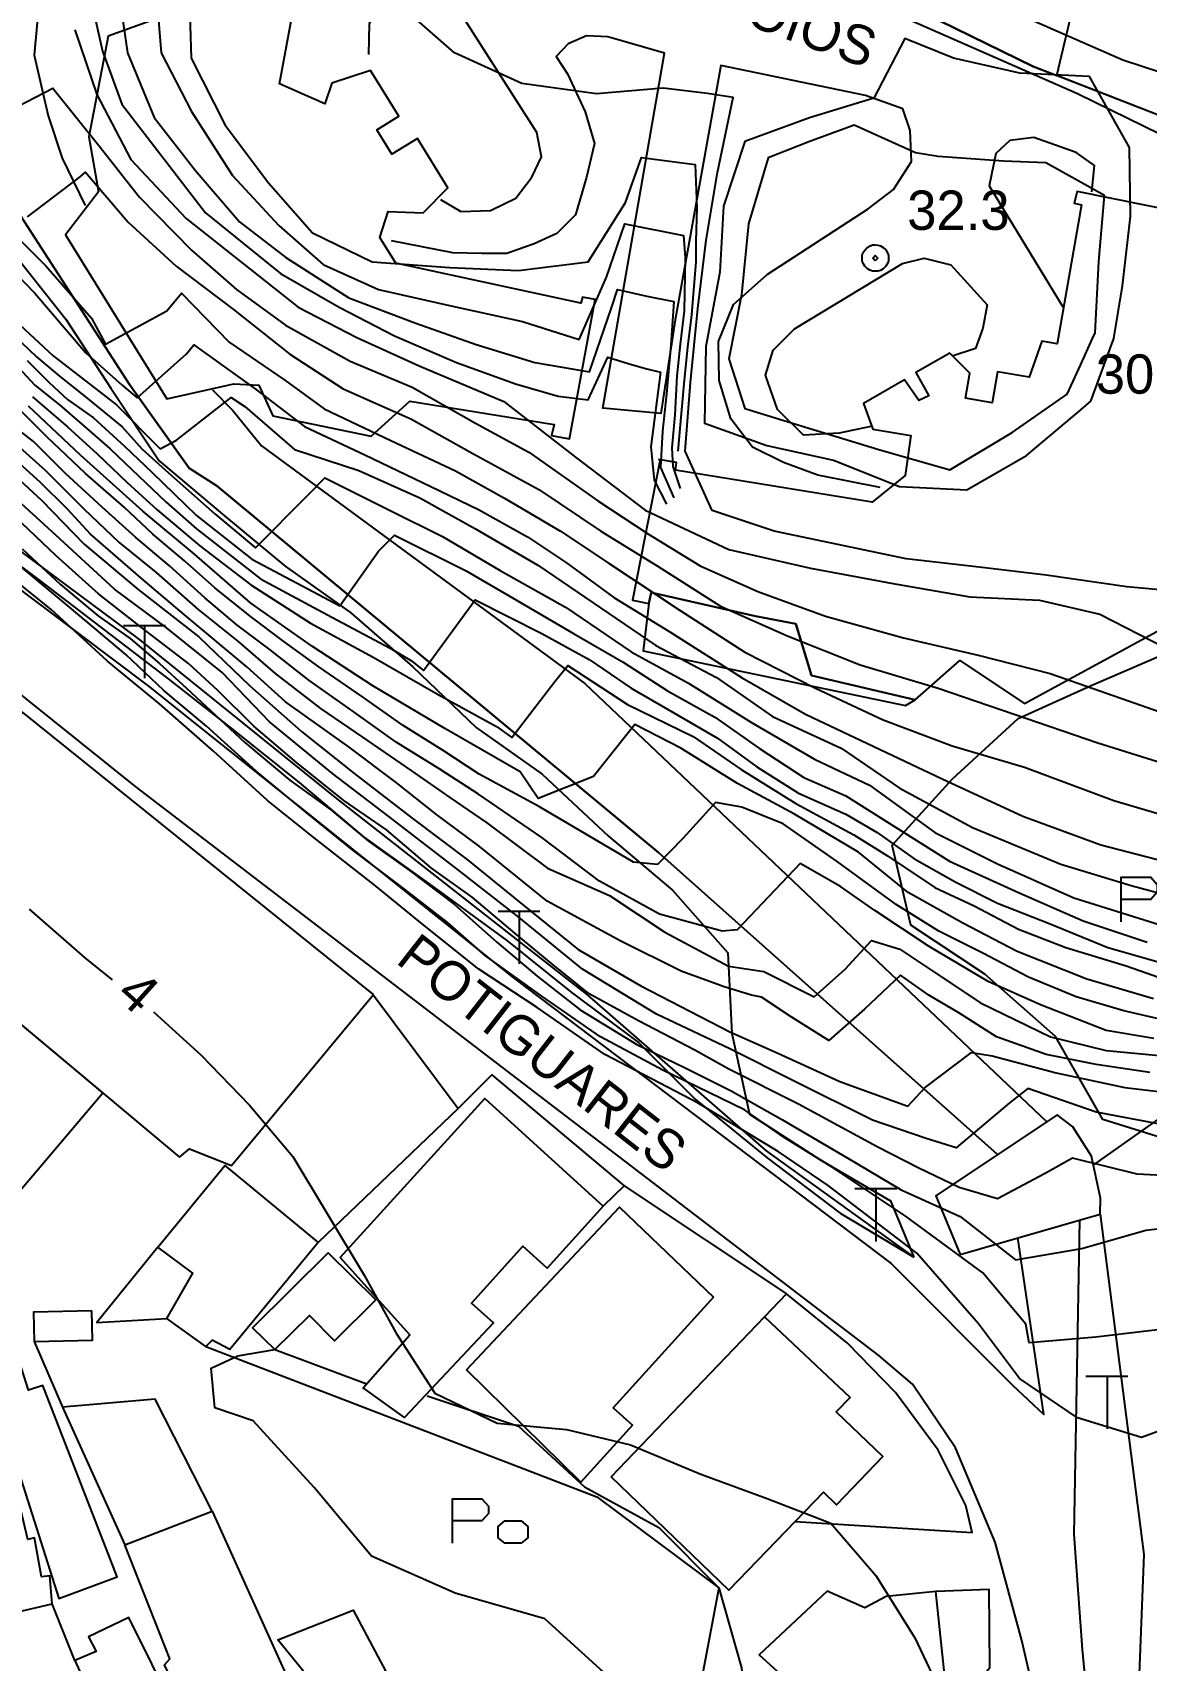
# Model space of a CAD drawing. Extents: x 555347 to 556479, y 8560498 to 8561653.
# Drawn here: x 555504.6 to 555589.6, y 8561461.5 to 8561585.8 of the extents above; entities that cross this region are included whole.
import ezdxf

# ---------------------------------------------------------------- set-up
doc = ezdxf.new("R2010")
doc.units = 0
doc.header["$MEASUREMENT"] = 0
for name, color, linetype in [('10', 24, 'CONTINUOUS'), ('12', 3, 'CONTINUOUS'), ('30', 2, 'CONTINUOUS'), ('31', 255, 'CONTINUOUS'), ('37', 255, 'CONTINUOUS'), ('38', 255, 'CONTINUOUS'), ('4', 255, 'CONTINUOUS'), ('42', 255, 'CONTINUOUS'), ('43', 212, 'CONTINUOUS'), ('5', 1, 'CONTINUOUS'), ('50', 255, 'CONTINUOUS'), ('6', 2, 'CONTINUOUS'), ('7', 42, 'CONTINUOUS')]:
    doc.layers.add(name, color=color, linetype=linetype)

# ---------------------------------------------------------------- blocks, each defined once
blk = doc.blocks.new('COD007', base_point=(556370.32, 8561240.38))
at = {"layer": '4'}
for points in [[(556370.316, 8561241.3956), (556370.5168, 8561241.3792), (556370.7156, 8561241.318), (556370.9212, 8561241.2012), (556371.1236, 8561241.0072), (556371.2452, 8561240.7848), (556371.3152, 8561240.5864), (556371.3332, 8561240.3828), (556371.314, 8561240.188), (556371.2436, 8561239.9836), (556371.1232, 8561239.7764), (556370.9232, 8561239.5776), (556370.718, 8561239.4492), (556370.5176, 8561239.396), (556370.3128, 8561239.3792), (556370.108, 8561239.3984), (556369.9132, 8561239.4596), (556369.7048, 8561239.5812), (556369.5112, 8561239.7812), (556369.3808, 8561239.9844), (556369.3248, 8561240.184), (556369.3128, 8561240.386), (556369.3268, 8561240.5876), (556369.38, 8561240.79), (556369.5116, 8561240.9964), (556369.7064, 8561241.1968), (556369.9148, 8561241.3292), (556370.1204, 8561241.3896)], [(556370.32, 8561240.18), (556370.12, 8561240.38), (556370.32, 8561240.58), (556370.52, 8561240.38)]]:
    blk.add_lwpolyline(points, close=True, dxfattribs=at)
blk = doc.blocks.new('COD145', base_point=(556073.85, 8561331.96))
at = {"layer": '30'}
blk.add_lwpolyline([(556070.85, 8561330.26), (556070.85, 8561333.66), (556073.1, 8561333.66), (556073.6, 8561333.093333), (556073.6, 8561332.526667), (556073.1, 8561331.96), (556070.85, 8561331.96)], dxfattribs=at)
blk.add_lwpolyline([(556076.094992, 8561330.257162), (556074.844992, 8561330.257162), (556074.344992, 8561330.682162), (556074.344992, 8561331.532162), (556074.844992, 8561331.957162), (556076.094992, 8561331.957162), (556076.594992, 8561331.532162), (556076.594992, 8561330.682162)], close=True, dxfattribs=at)
blk = doc.blocks.new('COD013', base_point=(555984.05, 8561208.14))
at = {"layer": '50'}
for p, q in [((555985.645993, 8561212.14), (555982.445993, 8561212.14)), ((555984.0524, 8561212.1364), (555984.0524, 8561208.1444))]:
    blk.add_line(p, q, dxfattribs=at)

msp = doc.modelspace()

# ---------------------------------------------------------------- linework, layer by layer
at = {"layer": '10'}
msp.add_lwpolyline([(555456.72, 8561613.05), (555456.57, 8561599.57), (555457.76, 8561584.79), (555460.47, 8561580.02), (555465.53, 8561575.99), (555474.65, 8561568.73), (555482.83, 8561561.78), (555496.38, 8561551.59), (555512.71, 8561539.48), (555527.68, 8561527.39), (555546.88, 8561512.36), (555560.56, 8561500.42), (555571.82, 8561492.31)], dxfattribs=at)
for points in [[(555596.92, 8561576.93, 33.88), (555580.93, 8561583.17, 33.1), (555560.75, 8561593.05, 32.08), (555563.9, 8561601.85, 30.43), (555560.75, 8561593.05, 32.08), (555541.39, 8561601.09, 31.21), (555518.58, 8561606.37, 29.21), (555515.13, 8561606.7, 29.21), (555505.79, 8561607.12, 28.76), (555501.56, 8561604.68, 28.76), (555482.39, 8561609.08, 27.21), (555476.66, 8561610.16, 26.81), (555475.45, 8561611.16, 26.49), (555474.53, 8561612.98, 26.16), (555473.66, 8561616.38, 25.86), (555473.32, 8561618.73, 25.86)], [(555624.22, 8561584.71, 33), (555603.34, 8561574.59, 34.6), (555601.54, 8561546.01, 34.45), (555607.23, 8561514.71, 23.32), (555585.51, 8561499.35, 12.36)], [(555530.54, 8561512.42, 12.2), (555537.06, 8561503.67, 8.77), (555526.39, 8561493.44, 10)], [(555537.06, 8561503.67, 8.77), (555539.63, 8561506.23, 8.09), (555549.72, 8561497.75, 8.09), (555548.13, 8561496.22, 9.67)], [(555549.72, 8561497.75, 8.09), (555562.1, 8561489.51, 6.41)], [(555586.02, 8561495.59, 12.2), (555589.35, 8561469.63, 8.04), (555587.78, 8561429.25, 6.28), (555618.89, 8561441.58, 6.38)], [(555514.15, 8561493.09, 9.47), (555509.5, 8561487.33, 9.07), (555514.86, 8561487.64, 9.47)], [(555562.76, 8561472.14, 7.16), (555576.27, 8561471.32, 7.16), (555575.77, 8561473.37, 6.41), (555573.66, 8561477.59, 6.41), (555570.43, 8561481.98, 6.41), (555566.77, 8561485.75, 6.41), (555562.1, 8561489.51, 6.41), (555560.44, 8561487.77, 10.2)], [(555504.73, 8561485.89, 6.63), (555506.88, 8561480.87, 6.31)], [(555517.82, 8561485.51, 9.52), (555547.65, 8561474.03, 0), (555556.94, 8561467.08, 10.4), (555554.85, 8561456.06, 8.37)], [(555579.08, 8561457.25, 6.91), (555578.9, 8561459.72, 6.91), (555577.69, 8561459.83, 6.91), (555577.25, 8561460.26, 6.91), (555577.38, 8561460.74, 6.91), (555577.62, 8561461, 6.91), (555577.57, 8561466.96, 7.91), (555573.49, 8561466.82, 10.85)], [(555507.84, 8561461.55, 8.09), (555506.11, 8561465.87, 10.32)]]:
    msp.add_polyline3d(points, dxfattribs=at)
at = {"layer": '12'}
msp.add_lwpolyline([(555462.84, 8561651.67), (555461.67, 8561648.59), (555458.91, 8561640.32), (555456.73, 8561630.36), (555455.5, 8561620.34), (555454.41, 8561612.4), (555453.76, 8561605.24), (555453.55, 8561596.04), (555454.29, 8561588.73), (555455.4, 8561583.17), (555457.1, 8561579.91), (555458.93, 8561577.36), (555462.2, 8561574.45), (555513.44, 8561535.89), (555541.28, 8561513.64), (555570.08, 8561491.84), (555579.35, 8561482.56), (555581.73, 8561480.31), (555579.75, 8561493.79)], dxfattribs=at)
for points in [[(555477.29, 8561610.04, 25.69), (555477.36, 8561607.9, 25.69), (555477.36, 8561607.9, 25.69), (555478.86, 8561605.16, 25.69), (555482.35, 8561600.85, 25.69), (555479.07, 8561598.28, 25.91), (555494.89, 8561588.41, 25.99), (555498.14, 8561590.91, 25.99), (555498.98, 8561591.5, 25.99), (555499.88, 8561590.79, 25.99), (555499.76, 8561589, 25.57), (555499.55, 8561584.9, 25.02), (555500.17, 8561580.06, 24.57), (555501.18, 8561575.59, 24.27), (555504, 8561571.32, 23.02), (555511.99, 8561558.91, 21.52), (555516.55, 8561552.52, 20.27), (555518.67, 8561551.16, 19.32), (555552.37, 8561523.16, 13.83), (555578.16, 8561500.17, 8.96)], [(555481.86, 8561609.18, 25.54), (555482.8, 8561607.26, 25.54), (555484.48, 8561605.43, 25.69), (555487.05, 8561603.55, 25.91), (555490.65, 8561606.1, 26.14), (555500.84, 8561604.06, 26.31), (555501.04, 8561600.55, 26.31), (555501.71, 8561598.26, 26.44), (555503.11, 8561599.43, 26.51), (555505.43, 8561602.05, 26.86), (555508.71, 8561604.19, 27.19), (555513.54, 8561605.36, 27.81), (555518.71, 8561604.87, 28.31), (555524.42, 8561603.51, 28.96), (555536.67, 8561600.65, 29.88), (555543.93, 8561598.35, 30.33), (555570.51, 8561587.15, 31.16), (555584.3, 8561581.1, 30.86), (555593.18, 8561576.76, 30.11), (555594.83, 8561575.87, 29.51), (555595.24, 8561574.48, 29.58), (555594.6, 8561571.54, 54.44)], [(555525.04, 8561586.87, 30.13), (555526.75, 8561588.66, 30.13), (555528.14, 8561590.62, 29.93), (555529.32, 8561592.79, 29.98), (555530.1, 8561595.08, 30.01), (555529.22, 8561597.15, 30.01), (555526.88, 8561598.11, 29.88), (555515.93, 8561600.52, 28.49), (555513.56, 8561599.93, 27.61), (555509.76, 8561598.93, 27.04), (555507.4, 8561596.88, 27.04), (555506.15, 8561593.44, 26.49), (555505.19, 8561589.03, 25.62), (555504.73, 8561584.03, 24.64), (555505.81, 8561579.41, 23.79), (555506.86, 8561576.16, 23.87), (555508.63, 8561572.55, 23.44)], [(555535.73, 8561573.01, 30.53), (555537.28, 8561572.1, 30.53), (555539.52, 8561572.18, 30.46), (555541.47, 8561573.12, 30.38), (555542.69, 8561574.73, 30.38), (555543.43, 8561576.27, 30.38), (555543.07, 8561578.14, 30.38), (555537.04, 8561587.57, 30.38), (555535.21, 8561588.55, 30.13), (555533.2, 8561588.73, 30.13), (555531.2, 8561587.92, 30.13), (555530.29, 8561586.45, 30.13), (555530.24, 8561584.09, 30.13)], [(555569.24, 8561551.04, 32.68), (555564.5, 8561551.99, 32.68), (555561.88, 8561552.94, 32.68), (555559.51, 8561554.12, 32.68), (555557.85, 8561556.29, 32.68), (555556.96, 8561559.2, 32.68), (555556.91, 8561562.17, 32.68), (555558.07, 8561565, 32.68), (555560.62, 8561567.3, 32.68), (555568.33, 8561572.31, 32.38), (555570.26, 8561573.78, 32.03), (555571.64, 8561575.91, 31.63), (555571.55, 8561578.28, 31.63), (555570.98, 8561579.93, 31.55), (555568.14, 8561580.96, 31.13), (555557.1, 8561583.25, 30.71), (555553.62, 8561563.83, 26.81), (555552.52, 8561556.69, 26.81), (555548.1, 8561557.09, 26.01), (555552.79, 8561584.18, 30.56), (555548.47, 8561585.42, 30.58), (555546.85, 8561585.5, 30.58), (555545.45, 8561584.89, 30.16), (555544.54, 8561583.92, 30.16), (555545.41, 8561582.61, 30.18), (555546.75, 8561579.7, 30.18), (555547.46, 8561577.28, 30.18), (555546.85, 8561574.72, 30.13), (555546.02, 8561571.85, 29.91), (555544.58, 8561570.43, 29.61), (555542.86, 8561569.63, 29.61), (555540.77, 8561568.9, 29.56), (555538.87, 8561568.9, 29.93), (555536.67, 8561568.96, 29.63), (555531.97, 8561569.86, 29.63)], [(555585.39, 8561573.59, 31.7), (555585.59, 8561575.6, 31.83), (555584.2, 8561576.61, 31.83), (555580.98, 8561577.74, 31.83), (555579.15, 8561577.53, 31.93), (555578.08, 8561576.52, 32.15), (555577.57, 8561574.06, 32.3), (555583.19, 8561564.83, 32.3)], [(555568.54, 8561555.69, 33.58), (555566.11, 8561555.2, 33.58), (555563.39, 8561555.04, 33.58), (555561.43, 8561556.99, 33.35), (555560.5, 8561559.62, 33.33), (555561.08, 8561561.52, 33.05), (555562.71, 8561563.14, 32.98), (555570.96, 8561568.14, 32.73), (555572.6, 8561568.54, 32.68), (555574.65, 8561568.03, 32.68), (555577.41, 8561564.99, 32.68), (555577.07, 8561563.21, 32.68), (555576.53, 8561561.64, 32.68), (555574.75, 8561561.07, 32.68)], [(555495.2, 8561391.29, 3.68), (555507.73, 8561393.39, 3.23), (555515.45, 8561394.49, 3.23), (555518.66, 8561395.24, 3.23), (555523.19, 8561396.37, 3.2), (555531.34, 8561399.84, 3.3), (555537.03, 8561402.4, 3.6), (555544.65, 8561405.92, 3.65), (555581.88, 8561422.1, 3.63), (555582.15, 8561425.42, 3.72), (555582.56, 8561433.03, 3.83), (555582.99, 8561440.88, 3.95), (555582.23, 8561451.84, 3.87), (555581.42, 8561457.12, 4.23), (555580.05, 8561463.08, 4.5), (555578.01, 8561470.57, 4.7), (555575, 8561477.76, 4.61), (555571.72, 8561482.62, 4.49), (555569.15, 8561484.81, 4.43), (555512.46, 8561528.23, 5.91), (555464.31, 8561566.85, 5.91)], [(555518.33, 8561558.49, 19.18), (555519.87, 8561556.91, 19.18), (555522.08, 8561554.22, 18.92), (555546.73, 8561536.08, 15.91), (555581.95, 8561502.65, 9.41)], [(555584.45, 8561495.14, 7.01), (555584.02, 8561471.19, 4.94), (555584.65, 8561462.38, 4.98), (555585.54, 8561453.06, 4.37)]]:
    msp.add_polyline3d(points, dxfattribs=at)
at = {"layer": '30'}
for points in [[(555592.75, 8561500.78, 18.08), (555586.23, 8561502.83, 17.18), (555582.63, 8561509.15, 18.1), (555577.22, 8561513.92, 19.63), (555571.58, 8561517.65, 22.05), (555570.17, 8561523.76, 24.29), (555574.77, 8561528.82, 29.78), (555579.77, 8561533.41, 33.58), (555585.33, 8561535.94, 35.2), (555592.17, 8561538.89, 37.24)], [(555559.02, 8561457.28, 10.95), (555554.25, 8561456.09, 10.95), (555548.74, 8561460.12, 10.95), (555543.68, 8561464.72, 10.95), (555536.83, 8561466.69, 10.95), (555530.46, 8561469.5, 10.95), (555526.09, 8561474.74, 10.95), (555521.43, 8561479.82, 9.52), (555518.5, 8561480.82, 0), (555518.22, 8561483.86, 0), (555520.26, 8561484.78, 9.54), (555523.08, 8561485.26, 11.47), (555530.02, 8561482.69, 10.57)], [(555534.71, 8561481.73, 10.4), (555541.67, 8561479.42, 10.4), (555546.71, 8561474.8, 10.4), (555552.36, 8561471.68, 10.4), (555556.94, 8561467.08, 10.4), (555558.68, 8561460.98, 10.4), (555559.02, 8561457.28, 10.95)]]:
    msp.add_polyline3d(points, dxfattribs=at)
at = {"layer": '31'}
msp.add_polyline3d([(555502.81, 8561569.37, 23.39), (555507.14, 8561563.88, 22.15), (555510.58, 8561558.63, 20.4), (555514.27, 8561553.09, 20.17), (555519.25, 8561548.88, 20.15), (555523.87, 8561545.05, 19.43), (555528.89, 8561541.49, 18.25), (555533.62, 8561537.35, 17.9), (555538.43, 8561532.74, 17.28), (555543.47, 8561529.16, 15.83), (555548.53, 8561524.44, 15.68), (555553.41, 8561520.31, 14.28), (555557.63, 8561515.53, 12.81), (555557.94, 8561509.38, 11.02), (555559.28, 8561503.22, 9.59), (555564.73, 8561499.73, 9.27), (555570.04, 8561496.61, 7.77), (555571.82, 8561492.31, 4.63)], dxfattribs=at)
at = {"layer": '37'}
msp.add_lwpolyline([(555499.73, 8561547.98), (555505.2, 8561543.92), (555515.04, 8561536.37), (555519.79, 8561532.65), (555524.93, 8561528.54), (555529.84, 8561524.38), (555535.31, 8561520.48), (555540.79, 8561516.49), (555545.68, 8561512.54), (555550.81, 8561508.7), (555555.13, 8561504.38), (555560.63, 8561499.89), (555566.19, 8561495.67), (555571.82, 8561492.31)], dxfattribs=at)
at = {"layer": '42'}
for points in [[(555569.81, 8561616.39, 23.97), (555568.16, 8561612.93, 29.78), (555563.9, 8561601.85, 30.43), (555560.75, 8561593.05, 32.08), (555580.93, 8561583.17, 33.1), (555582.72, 8561582.47, 32.25), (555584.14, 8561588.51, 30.68), (555587.83, 8561603.43, 30.03), (555589.5, 8561609.66, 23.02)], [(555589.5, 8561609.66, 23.02), (555599.23, 8561607.61, 24.69), (555599.36, 8561602.76, 30.46), (555598.88, 8561595.43, 31.08), (555598.6, 8561595.45, 30.98), (555598.36, 8561590.29, 30.58), (555596.92, 8561576.93, 33.88), (555582.72, 8561582.47, 32.25), (555584.14, 8561588.51, 30.68), (555587.83, 8561603.43, 30.03)]]:
    msp.add_polyline3d(points, close=True, dxfattribs=at)
at = {"layer": '43'}
msp.add_lwpolyline([(555462.84, 8561651.67), (555461.67, 8561648.59), (555458.91, 8561640.32), (555456.73, 8561630.36), (555455.5, 8561620.34), (555454.41, 8561612.4), (555453.76, 8561605.24), (555453.55, 8561596.04), (555454.29, 8561588.73), (555455.4, 8561583.17), (555457.1, 8561579.91), (555458.93, 8561577.36), (555462.2, 8561574.45), (555513.44, 8561535.89), (555541.28, 8561513.64), (555570.08, 8561491.84), (555579.35, 8561482.56), (555581.73, 8561480.31), (555579.75, 8561493.79)], dxfattribs=at)
for points in [[(555578.16, 8561500.17, 8.96), (555552.37, 8561523.16, 13.83), (555518.67, 8561551.16, 19.32), (555516.55, 8561552.52, 20.27), (555511.99, 8561558.91, 21.52), (555504, 8561571.32, 23.02), (555500.72, 8561577.09, 0), (555500.17, 8561580.06, 24.57), (555499.55, 8561584.9, 25.02), (555499.88, 8561590.79, 25.99), (555499.61, 8561591.47, 25.99), (555494.89, 8561588.41, 25.99), (555479.07, 8561598.28, 25.91), (555482.35, 8561600.85, 25.69), (555478.28, 8561605.99, 0), (555477.36, 8561607.9, 25.69), (555477.29, 8561610.04, 25.69)], [(555495.2, 8561391.29, 3.68), (555507.73, 8561393.39, 3.23), (555515.45, 8561394.49, 3.23), (555518.66, 8561395.24, 3.23), (555523.19, 8561396.37, 3.2), (555531.34, 8561399.84, 3.3), (555537.03, 8561402.4, 3.6), (555544.65, 8561405.92, 3.65), (555582.15, 8561425.42, 3.72), (555582.56, 8561433.03, 3.83), (555582.99, 8561440.88, 3.95), (555582.23, 8561451.84, 3.87), (555581.42, 8561457.12, 4.23), (555580.05, 8561463.08, 4.5), (555578.01, 8561470.57, 4.7), (555575, 8561477.76, 4.61), (555571.72, 8561482.62, 4.49), (555569.15, 8561484.81, 4.43), (555512.46, 8561528.23, 5.91), (555464.31, 8561566.85, 5.91)], [(555584.45, 8561495.14, 7.01), (555584.02, 8561471.19, 4.94), (555584.65, 8561462.38, 4.98), (555585.54, 8561453.06, 4.37)]]:
    msp.add_polyline3d(points, dxfattribs=at)
at = {"layer": '5'}
for points in [[(555593.97, 8561542.94, 30), (555588.05, 8561543.47, 30), (555581.92, 8561544.36, 30), (555576.81, 8561544.97, 30), (555571.24, 8561545.59, 30), (555561.16, 8561547.7, 30), (555556.45, 8561549.3, 30), (555554.39, 8561553.82, 30), (555554.79, 8561559.06, 30), (555555.34, 8561564.69, 30), (555555.98, 8561569.92, 30), (555556.85, 8561575.08, 30), (555558.04, 8561580.79, 30), (555556.07, 8561581.11, 30), (555552.71, 8561581.51, 30), (555547.62, 8561581.07, 30), (555541.91, 8561581.87, 30), (555536.79, 8561584.21, 30), (555532.73, 8561587.76, 30)], [(555507.84, 8561585.97, 25), (555509.51, 8561581.04, 25), (555512.11, 8561576.06, 25), (555516.32, 8561571.58, 25), (555524.87, 8561564.8, 25), (555529.35, 8561562.49, 25), (555534.1, 8561560.32, 25), (555540.56, 8561557.61, 25), (555546.01, 8561553.36, 25), (555551.32, 8561549.31, 25), (555557.71, 8561546.31, 25), (555563.93, 8561544.89, 25), (555570.37, 8561543.68, 25), (555576.09, 8561542.71, 25), (555581.4, 8561542.44, 25), (555585.99, 8561541.38, 25), (555590.95, 8561538.83, 25)], [(555580.97, 8561586.65, 30), (555587.76, 8561583.68, 30), (555593.66, 8561581.75, 30), (555599.2, 8561580.17, 30), (555604.68, 8561579.59, 30), (555610.11, 8561579.73, 30), (555616.48, 8561580.54, 30), (555621.21, 8561581.46, 30), (555626.92, 8561583.68, 30), (555631.99, 8561585.87, 30)], [(555502.18, 8561564.8, 20), (555506.19, 8561561.08, 20), (555511.01, 8561557.34, 20), (555514.33, 8561553.99, 20), (555515.59, 8561554.65, 20), (555519.76, 8561557.91, 20), (555520.8, 8561557.23, 20), (555524.59, 8561553.94, 20), (555529.48, 8561552.35, 20), (555534.14, 8561550.25, 20), (555538.4, 8561547.88, 20), (555543.13, 8561545.11, 20), (555552.13, 8561538.98, 20), (555556.77, 8561536.54, 20), (555561.04, 8561533.57, 20), (555566.27, 8561531.16, 20), (555570.69, 8561528.13, 20), (555576.28, 8561525.1, 20), (555583.03, 8561522.31, 20), (555588.39, 8561520.68, 20), (555594.44, 8561519.05, 20)], [(555590.09, 8561512.04, 15), (555585, 8561513.53, 15), (555579.71, 8561515.63, 15), (555575.55, 8561517.8, 15), (555571.39, 8561520.15, 15), (555567.6, 8561523.22, 15), (555562.72, 8561526.11, 15), (555558.38, 8561528.46, 15), (555554.06, 8561531.15, 15), (555550.55, 8561532.96, 15), (555547.39, 8561529, 15), (555543.17, 8561527.32, 15), (555541.79, 8561529.34, 15), (555536.04, 8561532.66, 15), (555530.57, 8561535.91, 15), (555525.96, 8561538.9, 15), (555521.26, 8561542.21, 15), (555516.97, 8561545.95, 15), (555513.01, 8561549.23, 15), (555508.26, 8561553.5, 15), (555504.3, 8561557.26, 15)], [(555502.26, 8561552.88, 10), (555505.32, 8561550.05, 10), (555508.55, 8561546.72, 10), (555512.67, 8561543.26, 10), (555517.3, 8561539.65, 10), (555521.15, 8561535.93, 10), (555525.12, 8561532.42, 10), (555529.12, 8561529.25, 10), (555533.57, 8561525.82, 10), (555537.77, 8561522.63, 10), (555542.11, 8561519.13, 10), (555546.21, 8561515.8, 10), (555551.01, 8561513.03, 10), (555557.78, 8561509.51, 10), (555561.39, 8561507.9, 10), (555566.17, 8561505.73, 10), (555571.35, 8561503.84, 10), (555572.69, 8561505.27, 10), (555576.22, 8561507.94, 10), (555577.79, 8561507.68, 10), (555582.67, 8561506.38, 10), (555587.91, 8561505.26, 10), (555593.3, 8561504.63, 10)], [(555594.87, 8561480.65, 5), (555589.18, 8561478.57, 5), (555584.29, 8561480.07, 5), (555579.87, 8561483.07, 5), (555576.74, 8561487.22, 5), (555572.04, 8561492.61, 5), (555565.28, 8561497.78, 5), (555561.46, 8561500.39, 5), (555555.37, 8561504.07, 5), (555548.25, 8561507.77, 5), (555543.1, 8561511.37, 5), (555538.64, 8561514.29, 5), (555534.35, 8561517.72, 5), (555530.75, 8561520.64, 5), (555525.95, 8561524.41, 5), (555522.52, 8561527.16, 5), (555518.4, 8561530.93, 5), (555514.28, 8561534.53, 5), (555510.33, 8561537.79, 5), (555506.04, 8561541.74, 5), (555501.75, 8561545.17, 5)]]:
    msp.add_polyline3d(points, dxfattribs=at)
at = {"layer": '6'}
for points in [[(555502.37, 8561597.73, 26), (555506.41, 8561594.73, 26), (555508.86, 8561589.23, 26), (555509.94, 8561584.34, 26), (555511.42, 8561580.3, 26), (555517.81, 8561571.99, 26), (555523.51, 8561567.37, 26), (555527.99, 8561564.8, 26), (555532.2, 8561562.62, 26), (555536.95, 8561560.59, 26), (555541.43, 8561558.96, 26), (555544.69, 8561558.01, 26), (555546.99, 8561557.74, 26), (555548.49, 8561561, 26), (555550.11, 8561560.49, 26), (555551.45, 8561560.09, 26), (555552.49, 8561559.85, 26), (555551.77, 8561554.14, 26), (555552.01, 8561551.6, 26), (555552.96, 8561549.78, 26)], [(555513.98, 8561589.51, 28), (555514.42, 8561584.2, 28), (555516.73, 8561579.73, 28), (555519.85, 8561574.84, 28), (555523.38, 8561571.04, 28), (555526.77, 8561568.05, 28), (555530.98, 8561566.15, 28), (555536.41, 8561564.93, 28), (555541.97, 8561563.71, 28), (555546.3, 8561562.34, 28), (555548.37, 8561567.08, 28), (555549.78, 8561571.16, 28), (555554.26, 8561570.28, 28), (555554.39, 8561568.57, 28), (555554.31, 8561564.53, 28), (555553.99, 8561561.99, 28), (555553.75, 8561559.53, 28), (555553.6, 8561556.6, 28), (555553.36, 8561554.06, 28), (555553.44, 8561552.64, 28), (555553.99, 8561550.97, 28)], [(555511.16, 8561588.95, 27), (555511.84, 8561584.2, 27), (555513.89, 8561579.28, 27), (555517, 8561575.25, 27), (555520.39, 8561571.31, 27), (555523.92, 8561568.6, 27), (555528.73, 8561565.52, 27), (555533.83, 8561563.57, 27), (555538.44, 8561561.95, 27), (555542.92, 8561560.59, 27), (555547.09, 8561559.88, 27), (555548.75, 8561564.76, 27), (555549.22, 8561566.16, 27), (555551.45, 8561565.64, 27), (555553.52, 8561565.24, 27), (555553.28, 8561561.91, 27), (555552.96, 8561558.19, 27), (555552.64, 8561555.33, 27), (555552.49, 8561552.56, 27), (555553.52, 8561550.26, 27)], [(555516.56, 8561588.81, 29), (555516.7, 8561583.8, 29), (555519.3, 8561578.7, 29), (555522.6, 8561574.3, 29), (555525.97, 8561570.48, 29), (555530.52, 8561568.27, 29), (555536.44, 8561567.82, 29), (555541.68, 8561567.6, 29), (555546.98, 8561568.25, 29), (555549.84, 8561572.8, 29), (555551.05, 8561576.21, 29), (555555.14, 8561575.7, 29), (555555.26, 8561572.38, 29), (555555.18, 8561569.84, 29), (555555.18, 8561568.26, 29), (555554.86, 8561564.21, 29), (555554.55, 8561561.75, 29), (555554.31, 8561559.22, 29), (555554.07, 8561556.68, 29), (555553.83, 8561553.82, 29)], [(555500.69, 8561578.68, 24), (555506.16, 8561581.52, 24), (555509.66, 8561577.14, 24), (555512.77, 8561573.19, 24), (555516.73, 8561569.16, 24), (555520.16, 8561566.16, 24), (555523.9, 8561563.42, 24), (555528.84, 8561560.67, 24), (555533.56, 8561558.69, 24), (555538.4, 8561555.95, 24), (555542.46, 8561553.75, 24), (555547.73, 8561550.02, 24), (555551.58, 8561547.49, 24), (555555.53, 8561545.07, 24), (555559.93, 8561543.1, 24), (555565.09, 8561541.23, 24), (555571.02, 8561539.58, 24), (555576.73, 8561538.26, 24), (555582.22, 8561536.84, 24), (555587.6, 8561534.97, 24), (555593.54, 8561532.88, 24)], [(555504.22, 8561571.7, 23), (555508.23, 8561574.74, 23), (555508.65, 8561575.1, 23), (555511.9, 8561571.28, 23), (555515.55, 8561567.92, 23), (555519.94, 8561564.63, 23), (555524.23, 8561561.22, 23), (555528.29, 8561558.58, 23), (555533.45, 8561556.28, 23), (555538.18, 8561553.64, 23), (555543.23, 8561550.9, 23), (555547.95, 8561547.71, 23), (555552.24, 8561545.07, 23), (555557.07, 8561542, 23), (555562.23, 8561539.69, 23), (555567.72, 8561537.5, 23), (555573.66, 8561535.74, 23), (555579.48, 8561533.76, 23), (555585.85, 8561531.56, 23), (555592.11, 8561529.59, 23)], [(555500.53, 8561573, 22), (555505.63, 8561567.96, 22), (555509.11, 8561563.96, 22), (555510.18, 8561561.98, 22), (555514.86, 8561564.51, 22), (555515.98, 8561565.88, 22), (555519.61, 8561562.14, 22), (555523.85, 8561559.22, 22), (555526.86, 8561557.05, 22), (555531.92, 8561554.63, 22), (555536.86, 8561552.32, 22), (555540.59, 8561550.24, 22), (555544.88, 8561547.71, 22), (555548.5, 8561545.29, 22), (555553.99, 8561541.67, 22), (555558.94, 8561538.48, 22), (555564.32, 8561535.74, 22), (555569.48, 8561533.32, 22), (555574.75, 8561531.34, 22), (555580.25, 8561529.7, 22), (555587.06, 8561527.17, 22), (555591.89, 8561525.74, 22)], [(555500.93, 8561569.84, 21), (555504.79, 8561565.88, 21), (555508.66, 8561561.32, 21), (555511.43, 8561558.85, 21), (555512.59, 8561557.88, 21), (555516.34, 8561561.23, 21), (555516.9, 8561561.93, 21), (555521.59, 8561558.58, 21), (555525.34, 8561555.7, 21), (555529.94, 8561553.53, 21), (555534.99, 8561551.12, 21), (555538.62, 8561549.36, 21), (555542.35, 8561547.27, 21), (555545.32, 8561545.29, 21), (555548.94, 8561542.66, 21), (555553.22, 8561540.02, 21), (555558.72, 8561536.51, 21), (555563.55, 8561533.76, 21), (555573.98, 8561528.82, 21), (555580.14, 8561525.96, 21), (555586.07, 8561523.77, 21), (555591.67, 8561522.34, 21)], [(555502.62, 8561563.2, 19), (555504.89, 8561561.03, 19), (555506.67, 8561559.54, 19), (555508.65, 8561557.96, 19), (555511.43, 8561555.68, 19), (555512.96, 8561553.96, 19), (555514.75, 8561552.37, 19), (555518.51, 8561549.03, 19), (555521.61, 8561546.45, 19), (555525.59, 8561550.46, 19), (555526.91, 8561551.77, 19), (555531.87, 8561549.3, 19), (555535.86, 8561547.3, 19), (555540.26, 8561544.7, 19), (555545.25, 8561541.91, 19), (555550.25, 8561538.51, 19), (555554.64, 8561536.11, 19), (555559.44, 8561533.12, 19), (555564.23, 8561530.32, 19), (555568.43, 8561528.32, 19), (555573.42, 8561524.73, 19), (555578.21, 8561522.33, 19), (555584.01, 8561519.73, 19), (555591, 8561517.54, 19)], [(555503.51, 8561560.23, 17), (555504.79, 8561558.85, 17), (555506.67, 8561557.36, 17), (555508.36, 8561555.88, 17), (555510.53, 8561554, 17), (555512.71, 8561551.92, 17), (555514.8, 8561549.93, 17), (555517.1, 8561547.88, 17), (555521.98, 8561544.08, 17), (555527.42, 8561541.16, 17), (555531.89, 8561538.78, 17), (555533.5, 8561537.81, 17), (555534.43, 8561537.07, 17), (555538.36, 8561542.46, 17), (555543.45, 8561539.91, 17), (555547.05, 8561537.91, 17), (555550.25, 8561535.72, 17), (555553.04, 8561534.12, 17), (555556.84, 8561531.92, 17), (555559.84, 8561529.72, 17), (555563.03, 8561527.72, 17), (555566.63, 8561526.13, 17), (555569.02, 8561524.73, 17), (555571.82, 8561522.73, 17), (555575.02, 8561520.93, 17), (555578.21, 8561519.33, 17), (555582.21, 8561517.74, 17), (555586.6, 8561515.94, 17), (555590.8, 8561514.74, 17)], [(555504.2, 8561560.73, 18), (555505.88, 8561559.05, 18), (555507.27, 8561557.76, 18), (555509.25, 8561556.37, 18), (555511.62, 8561554.2, 18), (555513.7, 8561552.22, 18), (555517.1, 8561548.9, 18), (555521.33, 8561545.57, 18), (555525.59, 8561543.32, 18), (555528.05, 8561542.02, 18), (555530.99, 8561546.19, 18), (555532.2, 8561547.4, 18), (555537.67, 8561544.68, 18), (555541.83, 8561542.27, 18), (555545.85, 8561539.91, 18), (555549.65, 8561537.71, 18), (555553.04, 8561535.52, 18), (555556.64, 8561533.52, 18), (555560.04, 8561531.12, 18), (555563.43, 8561528.92, 18), (555566.63, 8561527.52, 18), (555570.42, 8561525.13, 18), (555574.53, 8561522.54, 18), (555579.8, 8561520.14, 18), (555584.73, 8561517.99, 18), (555589.6, 8561516.34, 18)], [(555591.79, 8561510.2, 14), (555587.84, 8561511.11, 14), (555584.2, 8561512.18, 14), (555580.56, 8561513.69, 14), (555577.07, 8561515.51, 14), (555573.73, 8561517.18, 14), (555570.47, 8561519.22, 14), (555565.97, 8561522.5, 14), (555561.85, 8561525.39, 14), (555558.69, 8561526.66, 14), (555556.68, 8561527, 14), (555554.2, 8561524.26, 14), (555552.27, 8561522.28, 14), (555550.45, 8561522.46, 14), (555543.28, 8561526.69, 14), (555538.66, 8561529.18, 14), (555535.93, 8561530.97, 14), (555532.86, 8561532.89, 14), (555529.78, 8561535.07, 14), (555526.45, 8561537.37, 14), (555523.76, 8561539.29, 14), (555521.2, 8561541.22, 14), (555518.51, 8561543.39, 14), (555516.2, 8561545.44, 14), (555513.77, 8561547.49, 14), (555511.59, 8561549.54, 14), (555508.65, 8561552.1, 14), (555505.7, 8561554.92, 14), (555502.88, 8561557.74, 14)], [(555504.6, 8561557.96, 16), (555507.27, 8561555.68, 16), (555509.54, 8561553.6, 16), (555511.82, 8561551.42, 16), (555514.1, 8561549.35, 16), (555517.36, 8561546.59, 16), (555521.26, 8561543.62, 16), (555525.81, 8561540.7, 16), (555530.59, 8561538.11, 16), (555535.54, 8561535.26, 16), (555539.98, 8561532.81, 16), (555541.16, 8561531.97, 16), (555544.43, 8561536.23, 16), (555545.44, 8561537.47, 16), (555549.98, 8561534.49, 16), (555555, 8561532.04, 16), (555558.64, 8561529.52, 16), (555562.83, 8561526.93, 16), (555567.23, 8561524.53, 16), (555569.82, 8561522.93, 16), (555573.42, 8561520.53, 16), (555576.42, 8561519.13, 16), (555579.81, 8561517.34, 16), (555583.41, 8561515.94, 16), (555588, 8561514.54, 16), (555592, 8561513.14, 16)], [(555590.12, 8561508.99, 13), (555586.48, 8561509.6, 13), (555581.47, 8561511.57, 13), (555577.48, 8561513.34, 13), (555572.99, 8561516.02, 13), (555568.83, 8561518.76, 13), (555566.23, 8561520.59, 13), (555563.14, 8561522.35, 13), (555558.35, 8561517.3, 13), (555557.21, 8561517.19, 13), (555552.42, 8561518.48, 13), (555547.85, 8561521.01, 13), (555543.46, 8561524.33, 13), (555538.62, 8561527.64, 13), (555535.67, 8561529.56, 13), (555532.34, 8561531.61, 13), (555529.14, 8561533.91, 13), (555525.68, 8561536.35, 13), (555522.74, 8561538.65, 13), (555520.18, 8561540.57, 13), (555517.74, 8561542.62, 13), (555515.05, 8561545.06, 13), (555512.49, 8561547.24, 13), (555509.93, 8561549.54, 13), (555507.11, 8561552.1, 13), (555504.68, 8561554.54, 13), (555502.24, 8561556.46, 13)], [(555589.82, 8561506.41, 11), (555585.72, 8561507.02, 11), (555581.92, 8561507.77, 11), (555578.13, 8561509.14, 11), (555575.24, 8561510.96, 11), (555572.96, 8561512.32, 11), (555570.81, 8561513.84, 11), (555568.06, 8561511.23, 11), (555565.34, 8561508.85, 11), (555562.47, 8561510.66, 11), (555560.2, 8561512.15, 11), (555559.44, 8561512.32, 11), (555557.35, 8561512.95, 11), (555554.08, 8561514.15, 11), (555549.46, 8561516.43, 11), (555543.85, 8561519.47, 11), (555538.68, 8561523.68, 11), (555535.42, 8561526.1, 11), (555532.34, 8561528.53, 11), (555528.76, 8561531.22, 11), (555523.89, 8561534.68, 11), (555520.94, 8561537.37, 11), (555516.2, 8561541.34, 11), (555512.87, 8561544.16, 11), (555509.03, 8561547.49, 11), (555507.24, 8561549.41, 11), (555505.19, 8561551.46, 11), (555501.73, 8561554.54, 11)], [(555503.14, 8561554.54, 12), (555505.57, 8561552.36, 12), (555508.52, 8561549.41, 12), (555511.21, 8561546.85, 12), (555514.03, 8561544.55, 12), (555517.23, 8561541.73, 12), (555520.3, 8561539.29, 12), (555523.12, 8561536.86, 12), (555526.58, 8561534.17, 12), (555529.78, 8561531.99, 12), (555533.5, 8561529.43, 12), (555536.44, 8561527.38, 12), (555539.26, 8561525.46, 12), (555543.87, 8561522, 12), (555548.62, 8561519.92, 12), (555552.82, 8561517.11, 12), (555557.69, 8561514.52, 12), (555560.38, 8561514.12, 12), (555564.22, 8561512.17, 12), (555566.57, 8561514.29, 12), (555568.6, 8561516.47, 12), (555570.75, 8561515.81, 12), (555573.27, 8561514.15, 12), (555576.91, 8561511.72, 12), (555582.23, 8561509.12, 12), (555586.48, 8561508.08, 12), (555591.33, 8561507.62, 12)], [(555590.57, 8561502.46, 9), (555585.72, 8561503.37, 9), (555580.52, 8561505.19, 9), (555579.09, 8561504.06, 9), (555575.04, 8561500.65, 9), (555572.76, 8561501.38, 9), (555568.66, 8561502.78, 9), (555562.64, 8561505.76, 9), (555557.78, 8561508.22, 9), (555552.2, 8561510.86, 9), (555546.54, 8561514.29, 9), (555541.73, 8561518.23, 9), (555537.1, 8561521.84, 9), (555531.78, 8561525.95, 9), (555527.49, 8561529.21, 9), (555522.69, 8561533.16, 9), (555519.08, 8561536.94, 9), (555514.79, 8561540.37, 9), (555510.85, 8561543.28, 9), (555506.39, 8561547.4, 9), (555502.27, 8561551.18, 9)], [(555594.13, 8561498.37, 8), (555588.84, 8561498.64, 8), (555583.91, 8561499.87, 8), (555581.77, 8561498.67, 8), (555578.2, 8561496.76, 8), (555575.28, 8561497.64, 8), (555572.21, 8561499.12, 8), (555569.01, 8561500.73, 8), (555563.01, 8561503.99, 8), (555557.72, 8561506.65, 8), (555555.12, 8561508.11, 8), (555550.83, 8561510.34, 8), (555547.05, 8561512.4, 8), (555544.31, 8561514.63, 8), (555541.39, 8561517.03, 8), (555538.13, 8561519.78, 8), (555535.04, 8561522.01, 8), (555531.61, 8561524.92, 8), (555528.35, 8561527.16, 8), (555524.75, 8561530.07, 8), (555521.49, 8561532.82, 8), (555518.74, 8561535.56, 8), (555516.51, 8561537.62, 8), (555512.91, 8561540.37, 8), (555509.65, 8561542.94, 8), (555506.39, 8561545.86, 8), (555503.3, 8561548.77, 8)], [(555503.81, 8561546.37, 7), (555506.73, 8561543.63, 7), (555509.65, 8561541.22, 7), (555512.05, 8561539.51, 7), (555514.28, 8561537.62, 7), (555516.34, 8561535.73, 7), (555518.91, 8561533.33, 7), (555520.81, 8561531.59, 7), (555524.23, 8561528.7, 7), (555527.32, 8561526.47, 7), (555530.24, 8561524.07, 7), (555533.32, 8561521.84, 7), (555536.76, 8561519.26, 7), (555540.02, 8561516.35, 7), (555543.1, 8561513.77, 7), (555546.36, 8561511.2, 7), (555550.68, 8561508.54, 7), (555554.34, 8561506.79, 7), (555557.89, 8561505.01, 7), (555561.81, 8561502.79, 7), (555566.78, 8561499.87, 7), (555570.84, 8561497.45, 7), (555575.36, 8561495.41, 7), (555579.58, 8561492.12, 7), (555584.63, 8561492.98, 7), (555589.52, 8561494.38, 7), (555594.62, 8561494.97, 7)], [(555591.07, 8561486.85, 6), (555585.69, 8561486.21, 6), (555580.6, 8561485.79, 6), (555580.35, 8561487.21, 6), (555577.08, 8561491.12, 6), (555571.15, 8561495.48, 6), (555565.58, 8561499.19, 6), (555561.84, 8561501.49, 6), (555558.9, 8561503.55, 6), (555552.68, 8561506.59, 6), (555547.91, 8561509.14, 6), (555543.45, 8561512.23, 6), (555539.16, 8561515.32, 6), (555536.24, 8561517.89, 6), (555532.64, 8561520.64, 6), (555529.04, 8561523.38, 6), (555525.43, 8561526.3, 6), (555521.66, 8561529.39, 6), (555517.88, 8561532.82, 6), (555514.62, 8561535.56, 6), (555511.71, 8561538.31, 6), (555507.42, 8561541.91, 6), (555503.3, 8561545.34, 6)], [(555510.7, 8561513.48, 4), (555508.63, 8561515.16, 4), (555504.38, 8561518.88, 4)], [(555513.82, 8561511.03, 4), (555517.46, 8561507.73, 4), (555521.15, 8561503.92, 4), (555524.47, 8561500, 4), (555529.89, 8561490.95, 4), (555532.33, 8561486.53, 4), (555535.29, 8561481.93, 4), (555540.04, 8561479.64, 4), (555545.33, 8561479.16, 4), (555550.22, 8561477.99, 4), (555555.57, 8561475.76, 4), (555560.64, 8561473.9, 4), (555565.49, 8561472.03, 4), (555568.93, 8561468.03, 4), (555571.9, 8561463.28, 4), (555574.1, 8561458.6, 4)]]:
    msp.add_polyline3d(points, dxfattribs=at)
for points in [[(555585.22, 8561582.41, 31), (555579.89, 8561582.66, 31), (555574.83, 8561583.79, 31), (555571.13, 8561585.31, 31), (555568.77, 8561580.76, 31), (555563.87, 8561579.26, 31), (555558.92, 8561577.44, 31), (555557.31, 8561572.51, 31), (555557.02, 8561567.48, 31), (555555.95, 8561561.81, 31), (555555.84, 8561555.95, 31), (555560.6, 8561554.25, 31), (555565.69, 8561553.14, 31), (555570.73, 8561551.11, 31), (555575.87, 8561550.87, 31), (555580.4, 8561553.48, 31), (555584.56, 8561556.96, 31), (555585.31, 8561557.62, 31), (555587.08, 8561562.4, 31), (555587.73, 8561566.44, 31), (555588.33, 8561571.73, 31), (555588.26, 8561576.98, 31)], [(555578.66, 8561575.95, 32), (555573.66, 8561576.29, 32), (555571.95, 8561576.57, 32), (555567.26, 8561578.69, 32), (555563.82, 8561577.42, 32), (555560.7, 8561576.2, 32), (555559.21, 8561571.17, 32), (555558.67, 8561565.75, 32), (555557.72, 8561560.86, 32), (555558.94, 8561557.06, 32), (555563.82, 8561555.57, 32), (555569.16, 8561553.94, 32), (555574.55, 8561552.38, 32), (555579.32, 8561555.24, 32), (555583.5, 8561558.17, 32), (555584.56, 8561560.44, 32), (555585.44, 8561562.4, 32), (555585.64, 8561562.85, 32), (555585.93, 8561568.28, 32), (555586.37, 8561573.31, 32), (555581.88, 8561575.81, 32)]]:
    msp.add_polyline3d(points, close=True, dxfattribs=at)
at = {"layer": '7'}
for points in [[(555514.54, 8561586.98, 49.87), (555510.38, 8561585.47, 50.5), (555508.9, 8561577.81, 50.2), (555509.65, 8561573.61, 30.21), (555507.12, 8561570.32, 30.88), (555514.84, 8561557.8, 30.51), (555519.95, 8561558.94, 31.23), (555521.87, 8561558.84, 49.95), (555522.94, 8561556.5, 50), (555530.44, 8561554.95, 50), (555533.37, 8561557.64, 50.42), (555544.38, 8561555.84, 51.22), (555544.19, 8561555, 51.22), (555545.55, 8561554.76, 51.22), (555547.51, 8561565.39, 51.27), (555546.54, 8561565.57, 51.67), (555546.43, 8561565.11, 51.67), (555532.32, 8561568.17, 53.77), (555531.1, 8561570.11, 53.79), (555531.73, 8561572.1, 52.47), (555534.41, 8561571.99, 51.02), (555536.28, 8561573.92, 51.32), (555533.96, 8561577.68, 53.04), (555532.02, 8561576.48, 53.34), (555530.86, 8561578.34, 52.52), (555532.53, 8561579.37, 51.44), (555530.38, 8561582.85, 49.35), (555527.44, 8561581.9, 49.67), (555526.9, 8561580.31, 50.05), (555523.43, 8561581.83, 53.82), (555526.03, 8561595.84, 51.27)], [(555594.6, 8561571.54, 54.44), (555584.27, 8561573.62, 54.74), (555584.05, 8561572.74, 54.74), (555584.61, 8561572.62, 54.69), (555582.75, 8561562.01, 54.49), (555581.57, 8561562.2, 54.49), (555580.6, 8561559.47, 56.79), (555578.19, 8561559.87, 56.79), (555577.8, 8561557.51, 56.79), (555575.76, 8561557.85, 56.36), (555576.1, 8561559.76, 55.61), (555574.56, 8561561.29, 54.99), (555571.98, 8561559.81, 55.39), (555572.96, 8561558.04, 56.01), (555572.2, 8561557.67, 55.96), (555571.11, 8561559.26, 55.26), (555567.97, 8561557.44, 55.74), (555568.69, 8561555.49, 55.69), (555571.6, 8561555.01, 56.59), (555571.16, 8561551.95, 56.74), (555568.63, 8561549.93, 54.56), (555553.64, 8561552.37, 54.09), (555553.72, 8561552.95, 54.89), (555552.37, 8561553.17, 54.66), (555552.46, 8561553.19, 54.66), (555550.36, 8561542.45, 54.69), (555551.62, 8561542.18, 54.69), (555551.79, 8561543.03, 54.69), (555559.73, 8561541.23, 54.64), (555562.83, 8561540.63, 52.97), (555564.01, 8561536.7, 52.87), (555571.93, 8561534.83, 52.72), (555575.33, 8561537.85, 35.4), (555580.26, 8561534.55, 35.4), (555592.91, 8561541.46, 34.92)]]:
    msp.add_polyline3d(points, dxfattribs=at)
for points in [[(555530.6, 8561512.37, 12.2), (555503.83, 8561533.89, 12.28), (555500.81, 8561530.13, 12.43), (555488.27, 8561540.47, 12.43), (555491.24, 8561544.15, 12.43), (555484.81, 8561549.27, 12.43), (555473.99, 8561538.59, 9.24), (555461.67, 8561537.11, 9.24), (555462.65, 8561530.95, 9.24), (555465.41, 8561531.5, 11.4), (555467.21, 8561516.16, 11.4), (555483.08, 8561517.03, 11.85), (555488.32, 8561522.97, 12.15), (555515.82, 8561499.94, 12.23), (555516.57, 8561500.58, 12.23), (555519.77, 8561499.3, 12.5)], [(555551.62, 8561542.18, 54.69), (555551.17, 8561538.59, 0), (555571.17, 8561534.41, 0), (555571.93, 8561534.83, 52.72), (555564.01, 8561536.7, 52.87), (555562.83, 8561540.63, 52.97), (555559.73, 8561541.23, 54.64), (555551.79, 8561543.03, 54.69), (555551.79, 8561543.03, 54.69)], [(555509.96, 8561504.85, 11.27), (555500.84, 8561512.48, 11.27), (555488.33, 8561496.68, 11.27), (555496.44, 8561488.91, 11.27)], [(555528.08, 8561492.29, 9.87), (555539.09, 8561504.42, 9.54), (555548.13, 8561496.22, 9.67), (555543.85, 8561491.48, 9.72), (555542.01, 8561493.15, 9.97), (555538.09, 8561488.82, 9.44), (555539.77, 8561487.3, 9.44), (555532.97, 8561480.09, 9.24), (555529.81, 8561482.36, 8.87), (555533.38, 8561486.39, 8.94)], [(555575.36, 8561492.53, 11.73), (555586.02, 8561495.59, 12.2), (555586.06, 8561496.83, 12.2), (555585.36, 8561500.03, 12.2), (555583.93, 8561502.26, 12.2), (555582.76, 8561503.19, 12.2), (555573.49, 8561496.99, 12.2)], [(555526.39, 8561493.44, 10), (555519.66, 8561485.26, 9.59), (555518.3, 8561485.99, 9.52), (555517.82, 8561485.51, 9.52), (555514.86, 8561487.64, 9.47), (555516.84, 8561491.09, 9.47), (555514.15, 8561493.09, 9.47), (555519.26, 8561499.31, 9.49)], [(555537.71, 8561483.71, 9.95), (555549.36, 8561496.14, 9.95), (555556.55, 8561489.26, 9.95), (555548.89, 8561480.82, 10.05), (555550.35, 8561479.49, 10.05), (555546.41, 8561475.14, 10.1)], [(555527.16, 8561492.64, 11.1), (555521.39, 8561486.92, 11.32), (555523.08, 8561485.26, 11.47), (555525.72, 8561487.87, 11.45), (555527.63, 8561485.93, 10.77), (555530.78, 8561489.05, 10.92)], [(555499.78, 8561487.75, 7.39), (555506.6, 8561466.27, 10.42), (555511.06, 8561467.93, 9.17), (555505.39, 8561482.52, 4.78), (555504.3, 8561482.17, 5.33), (555502.96, 8561486.42, 5.03)], [(555509.12, 8561488.22, 6.66), (555504.68, 8561488.12, 6.66), (555504.73, 8561485.89, 6.63), (555509.17, 8561485.99, 6.63)], [(555548.73, 8561475.56, 10.05), (555560.44, 8561487.77, 10.2), (555566.95, 8561481.61, 10.25), (555565.9, 8561480.51, 10.35), (555569.45, 8561477.11, 10.4), (555565.92, 8561473.42, 10.5), (555564.92, 8561474.38, 10.75), (555557.71, 8561466.91, 9.95)], [(555506.88, 8561480.87, 6.31), (555511.64, 8561470.38, 12.23), (555518.31, 8561472.93, 9.42), (555513.96, 8561481.47, 6.43)], [(555506.11, 8561465.87, 10.32), (555505.92, 8561468.01, 10.4), (555505.3, 8561467.92, 10.75), (555504.76, 8561470.9, 10.77), (555504.24, 8561470.78, 10.82), (555503.04, 8561475.95, 10.87), (555491.7, 8561473.3, 10.82), (555493.48, 8561462.92, 10.57)], [(555511.64, 8561470.38, 12.23), (555518.31, 8561472.93, 9.42), (555526.65, 8561454.48, 6.08), (555519.59, 8561451.1, 6.18), (555514.67, 8561461.2, 5.88), (555515.07, 8561461.66, 11.02)], [(555573.49, 8561466.82, 10.85), (555569.7, 8561466.42, 10.85), (555568.09, 8561465.55, 13.31), (555565.22, 8561466.83, 13.68), (555560.02, 8561461.98, 12.78), (555563.05, 8561459.22, 13.56), (555565.24, 8561459.44, 13.56), (555567.26, 8561457.75, 13.56), (555569.53, 8561459.46, 13.56), (555570.74, 8561458.71, 13.56), (555574.3, 8561459.08, 11.15)], [(555540.51, 8561429.68, 10.85), (555526.32, 8561459.44, 11.25), (555523.31, 8561463.12, 9.22), (555529.06, 8561465.39, 6.23), (555543.67, 8561437.92, 10.22), (555542.67, 8561437.61, 10.57), (555545.4, 8561431.59, 10.35), (555543.46, 8561430.32, 10.62), (555543.13, 8561430.79, 10.72)], [(555507.84, 8561461.55, 8.09), (555510.46, 8561455.76, 11.05), (555512.12, 8561451.19, 11.17), (555515.44, 8561444.63, 7.19), (555519.7, 8561446.65, 8.49), (555515.48, 8561457.69, 11.52), (555511.94, 8561464.82, 7.16), (555508.87, 8561463.35, 7.16), (555509.47, 8561462.23, 7.16)]]:
    msp.add_polyline3d(points, close=True, dxfattribs=at)

# ---------------------------------------------------------------- block references
at = {"layer": '30'}
for p in [(555590.63, 8561519.61, 40.41), (555539.63, 8561472.19, 10.47)]:
    msp.add_blockref('COD145', p, dxfattribs=at)
at = {"layer": '4'}
msp.add_blockref('COD007', (555568.88, 8561568.54, 32.3), dxfattribs=at)
at = {"layer": '50'}
for p in [(555513.14, 8561536.49, 5.91), (555541.71, 8561514.69, 5.91), (555568.92, 8561493.52, 5.91), (555586.55, 8561479.21)]:
    msp.add_blockref('COD013', p, dxfattribs=at)

# ---------------------------------------------------------------- texts
at = {"layer": '38'}
for s, rotation, p in [('TAMOIOS', 340, (555550.86, 8561589.33)), ('POTIGUARES', 322, (555532.21, 8561514.83))]:
    msp.add_text(s, height=3, rotation=rotation, dxfattribs=at).set_placement(p)
at = {"layer": '4'}
for s, p in [('32.3', (555571.31, 8561570.7, 32.3)), ('30.3', (555585.69, 8561558.2, 30.3))]:
    msp.add_text(s, height=3, dxfattribs=at).set_placement(p)
at = {"layer": '6'}
msp.add_text('4', height=3, rotation=318, dxfattribs=at).set_placement((555510.86, 8561512.19))

doc.saveas('drawing.dxf')
